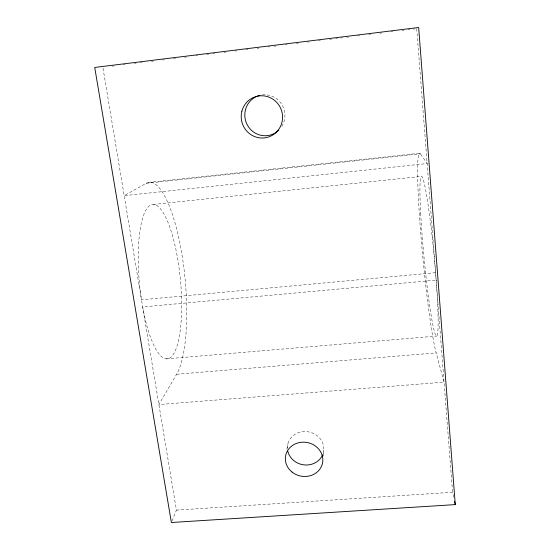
<?xml version="1.0" encoding="UTF-8"?>
<svg xmlns="http://www.w3.org/2000/svg" width="550" height="550" viewBox="0 0 550 550"><rect width="100%" height="100%" fill="white"/><g stroke="black" fill="none" stroke-linecap="round" stroke-linejoin="round"><path stroke-width="0.41" stroke-dasharray="2.75 2.06" d="M323.256 456.122L323.792 450.134M286.901 449.302L287.994 443.424M172.012 520.953L176.433 510.111L102.864 67.347M146.252 183.281A99.914 26.558 84.6 0 1 182.201 256.135A99.914 26.558 84.6 0 1 176.646 374.234L158.888 404.539L444.049 382.161L436.164 352.894A103.434 6.593 84.6 0 1 420.702 232.801A103.434 6.593 84.6 0 1 420.434 153.828L146.252 183.281L124.183 195.676L427.144 163.536L420.434 153.828M112.241 66.192L113.946 65.979M123.331 64.824L125.036 64.611M134.42 63.456L136.125 63.25M140.387 62.721L142.093 62.514M151.477 61.359L153.182 61.146M162.566 59.991L164.271 59.778M173.649 58.623L175.354 58.417M184.738 57.255L186.443 57.049M195.827 55.894L197.532 55.681M206.91 54.526L208.615 54.312M212.884 53.79L214.589 53.577M223.967 52.422L225.679 52.216M235.056 51.061L236.761 50.847M246.146 49.693L247.851 49.479M257.235 48.324L258.94 48.118M268.317 46.963L270.022 46.75M274.292 46.227L275.997 46.014M285.374 44.859L287.086 44.646M296.464 43.491L298.169 43.285M307.553 42.123L309.258 41.917M318.643 40.762L320.347 40.549M329.725 39.394L331.43 39.181M335.699 38.658L337.404 38.445M340.814 38.026L342.519 37.819M346.782 37.29L348.494 37.084M357.871 35.929L359.576 35.716M368.961 34.561L370.666 34.348M380.05 33.193L381.755 32.986M391.132 31.831L392.837 31.618M402.222 30.463L403.927 30.25M408.189 29.728L409.894 29.514M413.311 29.095L415.016 28.889M148.603 182.401L419.774 153.251M153.491 204.442L421.266 176.44M435.586 272.669L141.488 299.812A77.543 20.549 84.6 0 1 158.586 206.91A77.543 20.549 84.6 0 1 179.712 334.049A77.543 20.549 84.6 0 1 142.67 306.941L436.164 280.129M166.299 358.861L436.783 336.057M176.646 374.234L436.164 352.894M176.433 510.111L452.561 492.271L453.826 498.032M416.721 28.676L452.561 492.271M287.389 448.154A18.288 16.679 11.2 0 1 307.821 431.736A18.288 16.679 11.2 0 1 323.18 453.303M262.322 94.902A20.529 20.02 74.2 0 1 281.786 104.479A20.529 20.02 74.2 0 1 281.827 126.438M420.668 213.331A80.259 5.101 84.6 0 0 436.308 336.077A80.259 5.101 84.6 0 0 430.1 219.333A80.259 5.101 84.6 0 0 420.668 213.331"/><path stroke-width="0.82" d="M455.276 504.611L171.38 522.5L94.724 67.451L418.66 27.5L455.276 504.611L454.554 501.318M322.603 454.877A18.288 16.679 11.2 0 1 304.129 464.901A18.288 16.679 11.2 0 1 287.774 451.144M278.781 130.206A20.529 20.02 74.2 0 1 247.335 124.994A20.529 20.02 74.2 0 1 259.923 95.336M241.883 111.196A21.182 20.646 73.1 0 0 267.3 137.369A21.182 20.646 73.1 0 0 276.471 102.114A21.182 20.646 73.1 0 0 241.883 111.196M291.981 472.01A18.817 17.091 11.2 0 0 322.548 462.997A18.817 17.091 11.2 0 0 297.756 442.97A18.817 17.091 11.2 0 0 291.981 472.01"/></g></svg>
